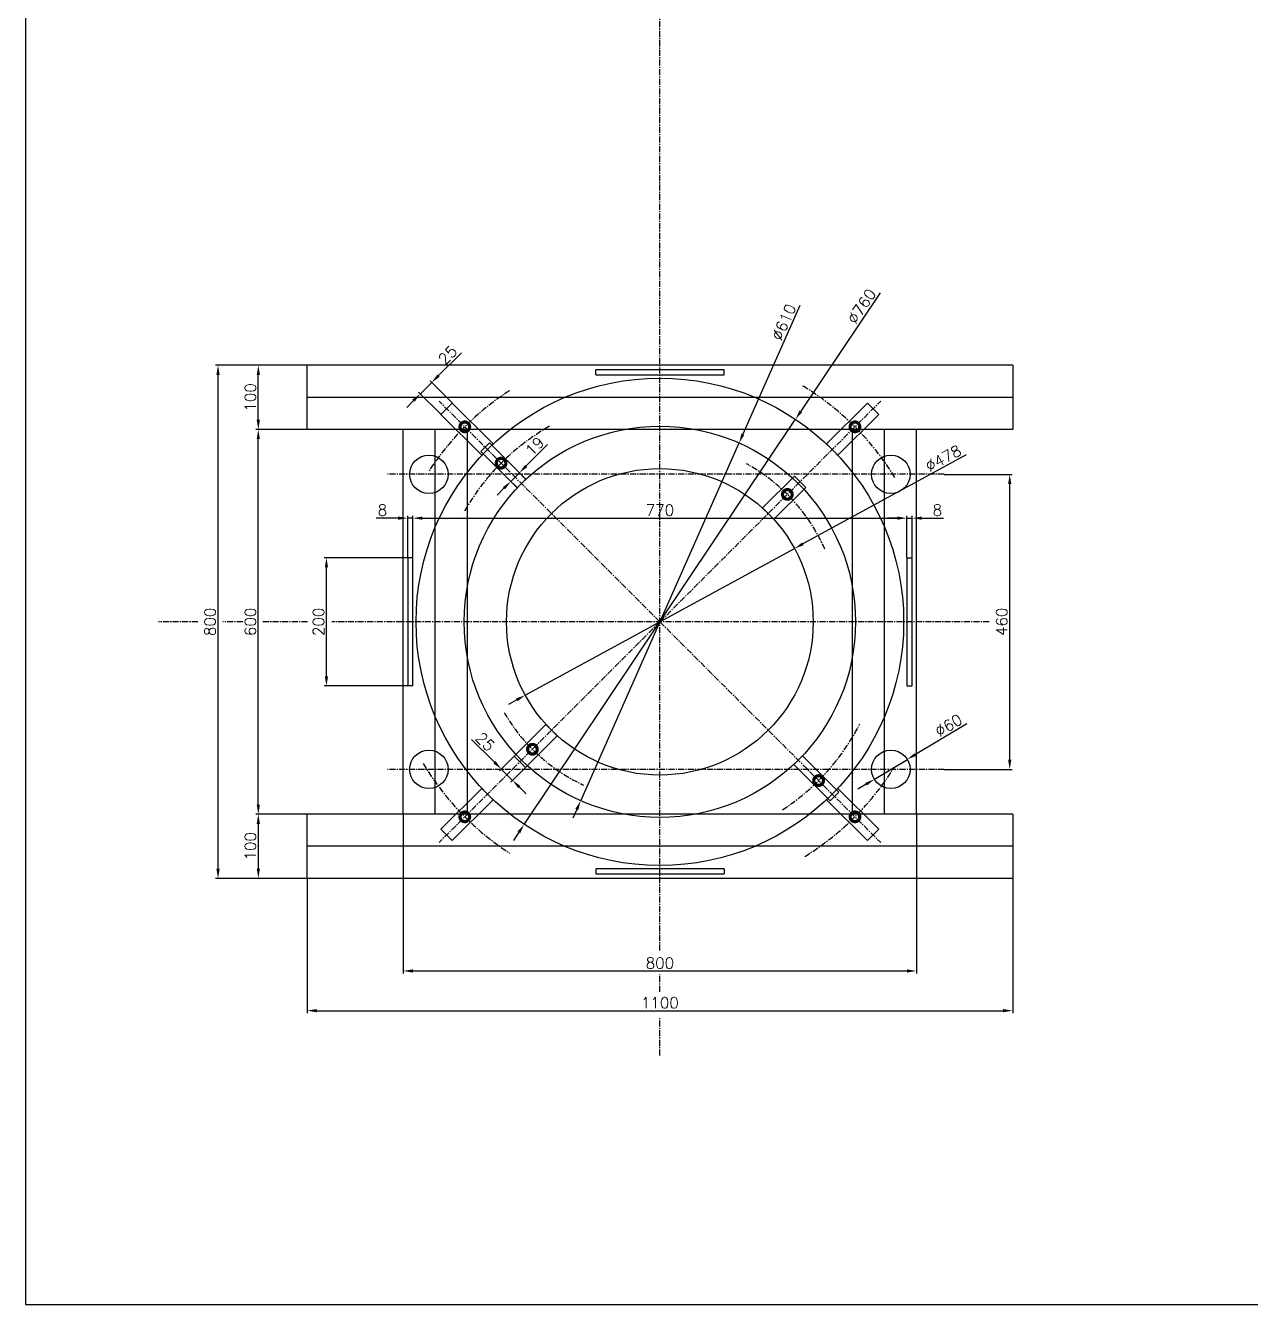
# Model space of a CAD drawing. Extents: x -13768 to 18086, y -10615 to 1188.
# Drawn here: x 779 to 2688, y -7310 to -5316 of the extents above; entities that cross this region are included whole.
import ezdxf

# ---------------------------------------------------------------- set-up
doc = ezdxf.new("R2010")
doc.units = 0
doc.header["$LTSCALE"] = 7.5
doc.header["$MEASUREMENT"] = 0
doc.linetypes.add('CENTER', pattern=[2, 1.25, -0.25, 0.25, -0.25])
doc.layers.get('0').update_dxf_attribs({"linetype": 'CONTINUOUS'})
doc.layers.get('DEFPOINTS').update_dxf_attribs({"linetype": 'CONTINUOUS'})
for name, color, linetype in [('CL', 1, 'CENTER'), ('CO', 3, 'CONTINUOUS'), ('PESAS', 6, 'CONTINUOUS')]:
    doc.layers.add(name, color=color, linetype=linetype)
doc.styles.add('ROMANS', font='ROMANS.SHX')
doc.dimstyles.new('7con5', dxfattribs={"dimscale": 7.5, "dimtxt": 2.3, "dimasz": 2, "dimexe": 0.5, "dimexo": 0.0625, "dimgap": 0.5, "dimtad": 1, "dimdec": 4, "dimdsep": 46, "dimtxsty": 'ROMANS', "dimcen": -2, "dimclrt": 7, "dimadec": 0, "dimazin": 0, "dimtfac": 0.869565, "dimtdec": 4, "dimtmove": 0, "dimatfit": 3, "dimfxl": 1, "dimtolj": 1, "dimarcsym": 0})

# ---------------------------------------------------------------- blocks, each defined once
blk = doc.blocks.new('*D646')
at = {"layer": 'CO', "color": 0, "lineweight": -2}
for p, q in [((2111.5, -5732.4), (1987.7, -5917.3)), ((1556.6, -6561.4), (1979.4, -5929.8)), ((1548.2, -6573.8), (1539.9, -6586.3))]:
    blk.add_line(p, q, dxfattribs=at)
at = {"layer": 'CO', "color": 0}
for points in [[(1985.6, -5916), (1989.8, -5918.7), (1979.4, -5929.8)], [(1546.2, -6572.4), (1550.3, -6575.2), (1556.6, -6561.4)]]:
    blk.add_solid(points, dxfattribs=at)
at = {"layer": 'DEFPOINTS', "color": 0}
for p in [(1979.4, -5929.8), (1556.6, -6561.4)]:
    blk.add_point(p, dxfattribs=at)
at = {"layer": 'CO', "color": 7, "insert": (2082.5, -5753.5), "char_height": 17.25, "attachment_point": 5, "rotation": 56.2019, "style": 'ROMANS'}
blk.add_mtext('\\A1;∅760', dxfattribs=at)
blk = doc.blocks.new('*D647')
at = {"layer": 'CO', "color": 0, "lineweight": -2}
for p, q in [((1383, -6145.1), (1383, -6080.1)), ((2153, -6145.1), (2153, -6080.1)), ((1398, -6083.9), (2138, -6083.9))]:
    blk.add_line(p, q, dxfattribs=at)
at = {"layer": 'CO', "color": 0}
for points in [[(1398, -6081.4), (1398, -6086.4), (1383, -6083.9)], [(2138, -6081.4), (2138, -6086.4), (2153, -6083.9)]]:
    blk.add_solid(points, dxfattribs=at)
at = {"layer": 'DEFPOINTS', "color": 0}
for p in [(2153, -6083.9), (1383, -6145.6), (2153, -6145.6)]:
    blk.add_point(p, dxfattribs=at)
at = {"layer": 'CO', "color": 7, "insert": (1768, -6071.5), "char_height": 17.25, "attachment_point": 5, "style": 'ROMANS'}
blk.add_mtext('\\A1;770', dxfattribs=at)
blk = doc.blocks.new('*D648')
at = {"layer": 'CO', "color": 0, "lineweight": -2}
for p, q in [((2153, -6144.6), (2153, -6080.1)), ((2161, -6144.6), (2161, -6080.1)), ((2138, -6083.9), (2123, -6083.9)), ((2153, -6083.9), (2161, -6083.9)), ((2176, -6083.9), (2210, -6083.9))]:
    blk.add_line(p, q, dxfattribs=at)
at = {"layer": 'CO', "color": 0}
for points in [[(2138, -6081.4), (2138, -6086.4), (2153, -6083.9)], [(2176, -6081.4), (2176, -6086.4), (2161, -6083.9)]]:
    blk.add_solid(points, dxfattribs=at)
at = {"layer": 'DEFPOINTS', "color": 0}
for p in [(2161, -6083.9), (2153, -6145.1), (2161, -6145.1)]:
    blk.add_point(p, dxfattribs=at)
at = {"layer": 'CO', "color": 7, "insert": (2200.5, -6071.5), "char_height": 17.25, "attachment_point": 5, "style": 'ROMANS'}
blk.add_mtext('\\A1;8', dxfattribs=at)
blk = doc.blocks.new('*D649')
at = {"layer": 'CO', "color": 0, "lineweight": -2}
for p, q in [((1375, -6145.1), (1375, -6080.1)), ((1383, -6145.1), (1383, -6080.1)), ((1360, -6083.9), (1326, -6083.9)), ((1383, -6083.9), (1375, -6083.9)), ((1398, -6083.9), (1413, -6083.9))]:
    blk.add_line(p, q, dxfattribs=at)
at = {"layer": 'CO', "color": 0}
for points in [[(1360, -6081.4), (1360, -6086.4), (1375, -6083.9)], [(1398, -6081.4), (1398, -6086.4), (1383, -6083.9)]]:
    blk.add_solid(points, dxfattribs=at)
at = {"layer": 'DEFPOINTS', "color": 0}
for p in [(1375, -6083.9), (1375, -6145.6), (1383, -6145.6)]:
    blk.add_point(p, dxfattribs=at)
at = {"layer": 'CO', "color": 7, "insert": (1335.5, -6071.5), "char_height": 17.25, "attachment_point": 5, "style": 'ROMANS'}
blk.add_mtext('\\A1;8', dxfattribs=at)
blk = doc.blocks.new('*D650')
at = {"layer": 'CO', "color": 0, "lineweight": -2}
for p, q in [((1374.5, -6145.6), (1244.5, -6145.6)), ((1248.3, -6330.6), (1248.3, -6160.6)), ((1374.5, -6345.6), (1244.5, -6345.6))]:
    blk.add_line(p, q, dxfattribs=at)
at = {"layer": 'CO', "color": 0}
for points in [[(1245.8, -6160.6), (1250.8, -6160.6), (1248.3, -6145.6)], [(1245.8, -6330.6), (1250.8, -6330.6), (1248.3, -6345.6)]]:
    blk.add_solid(points, dxfattribs=at)
at = {"layer": 'DEFPOINTS', "color": 0}
for p in [(1248.3, -6145.6), (1375, -6145.6), (1375, -6345.6)]:
    blk.add_point(p, dxfattribs=at)
at = {"layer": 'CO', "color": 7, "insert": (1235.9, -6245.6), "char_height": 17.25, "attachment_point": 5, "rotation": 90, "style": 'ROMANS'}
blk.add_mtext('\\A1;200', dxfattribs=at)
blk = doc.blocks.new('*D651')
at = {"layer": 'CO', "color": 0, "lineweight": -2}
for p, q in [((1217.5, -5945.6), (1138.4, -5945.6)), ((1142.1, -6530.6), (1142.1, -5960.6)), ((1217.5, -6545.6), (1138.4, -6545.6))]:
    blk.add_line(p, q, dxfattribs=at)
at = {"layer": 'CO', "color": 0}
for points in [[(1139.6, -5960.6), (1144.6, -5960.6), (1142.1, -5945.6)], [(1139.6, -6530.6), (1144.6, -6530.6), (1142.1, -6545.6)]]:
    blk.add_solid(points, dxfattribs=at)
at = {"layer": 'DEFPOINTS', "color": 0}
for p in [(1142.1, -5945.6), (1218, -5945.6), (1218, -6545.6)]:
    blk.add_point(p, dxfattribs=at)
at = {"layer": 'CO', "color": 7, "insert": (1129.7, -6245.6), "char_height": 17.25, "attachment_point": 5, "rotation": 90, "style": 'ROMANS'}
blk.add_mtext('\\A1;600', dxfattribs=at)
blk = doc.blocks.new('*D652')
at = {"layer": 'CO', "color": 0, "lineweight": -2}
for p, q in [((1217.5, -5845.6), (1138.4, -5845.6)), ((1142.1, -5930.6), (1142.1, -5860.6)), ((1217.5, -5945.6), (1138.4, -5945.6))]:
    blk.add_line(p, q, dxfattribs=at)
at = {"layer": 'CO', "color": 0}
for points in [[(1139.6, -5860.6), (1144.6, -5860.6), (1142.1, -5845.6)], [(1139.6, -5930.6), (1144.6, -5930.6), (1142.1, -5945.6)]]:
    blk.add_solid(points, dxfattribs=at)
at = {"layer": 'DEFPOINTS', "color": 0}
for p in [(1142.1, -5845.6), (1218, -5845.6), (1218, -5945.6)]:
    blk.add_point(p, dxfattribs=at)
at = {"layer": 'CO', "color": 7, "insert": (1129.7, -5895.6), "char_height": 17.25, "attachment_point": 5, "rotation": 90, "style": 'ROMANS'}
blk.add_mtext('\\A1;100', dxfattribs=at)
blk = doc.blocks.new('*D653')
at = {"layer": 'CO', "color": 0, "lineweight": -2}
for p, q in [((1217.5, -6545.6), (1138.4, -6545.6)), ((1142.1, -6560.6), (1142.1, -6630.6)), ((1217.5, -6645.6), (1138.4, -6645.6))]:
    blk.add_line(p, q, dxfattribs=at)
at = {"layer": 'CO', "color": 0}
for points in [[(1139.6, -6560.6), (1144.6, -6560.6), (1142.1, -6545.6)], [(1139.6, -6630.6), (1144.6, -6630.6), (1142.1, -6645.6)]]:
    blk.add_solid(points, dxfattribs=at)
at = {"layer": 'DEFPOINTS', "color": 0}
for p in [(1218, -6545.6), (1142.1, -6645.6), (1218, -6645.6)]:
    blk.add_point(p, dxfattribs=at)
at = {"layer": 'CO', "color": 7, "insert": (1129.7, -6595.6), "char_height": 17.25, "attachment_point": 5, "rotation": 90, "style": 'ROMANS'}
blk.add_mtext('\\A1;100', dxfattribs=at)
blk = doc.blocks.new('*D654')
at = {"layer": 'CO', "color": 0, "lineweight": -2}
for p, q in [((1217.5, -5845.6), (1075.5, -5845.6)), ((1079.3, -6630.6), (1079.3, -5860.6)), ((1217.5, -6645.6), (1075.5, -6645.6))]:
    blk.add_line(p, q, dxfattribs=at)
at = {"layer": 'CO', "color": 0}
for points in [[(1076.8, -5860.6), (1081.8, -5860.6), (1079.3, -5845.6)], [(1076.8, -6630.6), (1081.8, -6630.6), (1079.3, -6645.6)]]:
    blk.add_solid(points, dxfattribs=at)
at = {"layer": 'DEFPOINTS', "color": 0}
for p in [(1079.3, -5845.6), (1218, -5845.6), (1218, -6645.6)]:
    blk.add_point(p, dxfattribs=at)
at = {"layer": 'CO', "color": 7, "insert": (1066.9, -6245.6), "char_height": 17.25, "attachment_point": 5, "rotation": 90, "style": 'ROMANS'}
blk.add_mtext('\\A1;800', dxfattribs=at)
blk = doc.blocks.new('*D655')
at = {"layer": 'CO', "color": 0, "lineweight": -2}
for p, q in [((1218, -6646.1), (1218, -6855.7)), ((2318, -6646.1), (2318, -6855.7)), ((1233, -6851.9), (2303, -6851.9))]:
    blk.add_line(p, q, dxfattribs=at)
at = {"layer": 'CO', "color": 0}
for points in [[(1233, -6849.4), (1233, -6854.4), (1218, -6851.9)], [(2303, -6849.4), (2303, -6854.4), (2318, -6851.9)]]:
    blk.add_solid(points, dxfattribs=at)
at = {"layer": 'DEFPOINTS', "color": 0}
for p in [(1218, -6645.6), (2318, -6645.6), (2318, -6851.9)]:
    blk.add_point(p, dxfattribs=at)
at = {"layer": 'CO', "color": 7, "insert": (1768, -6839.6), "char_height": 17.25, "attachment_point": 5, "style": 'ROMANS'}
blk.add_mtext('\\A1;1100', dxfattribs=at)
blk = doc.blocks.new('*D656')
at = {"layer": 'CO', "color": 0, "lineweight": -2}
for p, q in [((1368, -6546.1), (1368, -6793.7)), ((2168, -6546.1), (2168, -6793.7)), ((1383, -6790), (2153, -6790))]:
    blk.add_line(p, q, dxfattribs=at)
at = {"layer": 'CO', "color": 0}
for points in [[(1383, -6787.5), (1383, -6792.5), (1368, -6790)], [(2153, -6787.5), (2153, -6792.5), (2168, -6790)]]:
    blk.add_solid(points, dxfattribs=at)
at = {"layer": 'DEFPOINTS', "color": 0}
for p in [(1368, -6545.6), (2168, -6545.6), (2168, -6790)]:
    blk.add_point(p, dxfattribs=at)
at = {"layer": 'CO', "color": 7, "insert": (1768, -6777.6), "char_height": 17.25, "attachment_point": 5, "style": 'ROMANS'}
blk.add_mtext('\\A1;800', dxfattribs=at)
blk = doc.blocks.new('*D657')
at = {"layer": 'CO', "color": 0, "lineweight": -2}
for p, q in [((1423, -5861.7), (1458.6, -5826)), ((1394.7, -5890), (1412.4, -5872.3)), ((1444.1, -5904.1), (1409.7, -5869.6)), ((1384.1, -5900.6), (1373.5, -5911.2)), ((1426.5, -5921.8), (1392, -5887.3))]:
    blk.add_line(p, q, dxfattribs=at)
at = {"layer": 'CO', "color": 0}
for points in [[(1421.2, -5859.9), (1424.7, -5863.5), (1412.4, -5872.3)], [(1382.3, -5898.8), (1385.8, -5902.3), (1394.7, -5890)]]:
    blk.add_solid(points, dxfattribs=at)
at = {"layer": 'DEFPOINTS', "color": 0}
for p in [(1412.4, -5872.3), (1426.8, -5922.1), (1444.5, -5904.4)]:
    blk.add_point(p, dxfattribs=at)
at = {"layer": 'CO', "color": 7, "insert": (1437.3, -5829.8), "char_height": 17.25, "attachment_point": 5, "rotation": 45, "style": 'ROMANS'}
blk.add_mtext('\\A1;25', dxfattribs=at)
blk = doc.blocks.new('*D673')
at = {"layer": 'CO', "color": 0, "lineweight": -2}
for p, q in [((1986.2, -5752.4), (1897.4, -5952.9)), ((1644.6, -6524.5), (1891.4, -5966.7)), ((1638.5, -6538.2), (1632.4, -6551.9))]:
    blk.add_line(p, q, dxfattribs=at)
at = {"layer": 'CO', "color": 0}
for points in [[(1895.1, -5951.9), (1899.7, -5954), (1891.4, -5966.7)], [(1636.2, -6537.2), (1640.8, -6539.2), (1644.6, -6524.5)]]:
    blk.add_solid(points, dxfattribs=at)
at = {"layer": 'DEFPOINTS', "color": 0}
for p in [(1891.4, -5966.7), (1644.6, -6524.5)]:
    blk.add_point(p, dxfattribs=at)
at = {"layer": 'CO', "color": 7, "insert": (1961.2, -5778.2), "char_height": 17.25, "attachment_point": 5, "rotation": 66.1357, "style": 'ROMANS'}
blk.add_mtext('\\A1;∅610', dxfattribs=at)
blk = doc.blocks.new('*D674')
at = {"layer": 'CO', "color": 0, "lineweight": -2}
for p, q in [((1559.7, -6002.6), (1593, -5969.3)), ((1535.6, -6026.7), (1549, -6013.2)), ((1558.7, -6022.9), (1546.4, -6010.6)), ((1525, -6037.3), (1514.4, -6047.9)), ((1545.3, -6036.3), (1533, -6024))]:
    blk.add_line(p, q, dxfattribs=at)
at = {"layer": 'CO', "color": 0}
for points in [[(1557.9, -6000.8), (1561.4, -6004.4), (1549, -6013.2)], [(1523.2, -6035.5), (1526.8, -6039), (1535.6, -6026.7)]]:
    blk.add_solid(points, dxfattribs=at)
at = {"layer": 'DEFPOINTS', "color": 0}
for p in [(1549, -6013.2), (1545.6, -6036.6), (1559, -6023.2)]:
    blk.add_point(p, dxfattribs=at)
at = {"layer": 'CO', "color": 7, "insert": (1572.9, -5971.9), "char_height": 17.25, "attachment_point": 5, "rotation": 45, "style": 'ROMANS'}
blk.add_mtext('\\A1;19', dxfattribs=at)
blk = doc.blocks.new('*D675')
at = {"layer": 'CO', "color": 0, "lineweight": -2}
for p, q in [((2245.4, -5985.3), (1991, -6124)), ((1558.1, -6360), (1977.8, -6131.2)), ((1545, -6367.2), (1531.8, -6374.3))]:
    blk.add_line(p, q, dxfattribs=at)
at = {"layer": 'CO', "color": 0}
for points in [[(1989.8, -6121.8), (1992.2, -6126.2), (1977.8, -6131.2)], [(1543.8, -6365), (1546.2, -6369.4), (1558.1, -6360)]]:
    blk.add_solid(points, dxfattribs=at)
at = {"layer": 'DEFPOINTS', "color": 0}
for p in [(1977.8, -6131.2), (1558.1, -6360)]:
    blk.add_point(p, dxfattribs=at)
at = {"layer": 'CO', "color": 7, "insert": (2209.8, -5990.6), "char_height": 17.25, "attachment_point": 5, "rotation": 28.5962, "style": 'ROMANS'}
blk.add_mtext('\\A1;∅478', dxfattribs=at)
blk = doc.blocks.new('*D729')
at = {"layer": 'CO', "color": 0, "lineweight": -2}
for p, q in [((1510.2, -6464.5), (1474.5, -6428.8)), ((1540.3, -6455.6), (1518.1, -6477.8)), ((1538.5, -6492.8), (1520.8, -6475.1)), ((1558, -6473.3), (1535.8, -6495.4)), ((1549.1, -6503.4), (1559.7, -6514))]:
    blk.add_line(p, q, dxfattribs=at)
at = {"layer": 'CO', "color": 0}
for points in [[(1511.9, -6462.7), (1508.4, -6466.3), (1520.8, -6475.1)], [(1550.8, -6501.6), (1547.3, -6505.2), (1538.5, -6492.8)]]:
    blk.add_solid(points, dxfattribs=at)
at = {"layer": 'DEFPOINTS', "color": 0}
for p in [(1540.6, -6455.2), (1520.8, -6475.1), (1558.3, -6472.9)]:
    blk.add_point(p, dxfattribs=at)
at = {"layer": 'CO', "color": 7, "insert": (1495.8, -6432.6), "char_height": 17.25, "attachment_point": 5, "rotation": 315, "style": 'ROMANS'}
blk.add_mtext('\\A1;25', dxfattribs=at)
blk = doc.blocks.new('*D730')
at = {"layer": 'CO', "color": 0, "lineweight": -2}
for p, q in [((2211.3, -6015.6), (2317, -6015.6)), ((2313.3, -6460.6), (2313.3, -6030.6)), ((2211.3, -6475.6), (2317, -6475.6))]:
    blk.add_line(p, q, dxfattribs=at)
at = {"layer": 'CO', "color": 0}
for points in [[(2310.8, -6030.6), (2315.8, -6030.6), (2313.3, -6015.6)], [(2310.8, -6460.6), (2315.8, -6460.6), (2313.3, -6475.6)]]:
    blk.add_solid(points, dxfattribs=at)
at = {"layer": 'DEFPOINTS', "color": 0}
for p in [(2210.9, -6015.6), (2313.3, -6015.6), (2210.9, -6475.6)]:
    blk.add_point(p, dxfattribs=at)
at = {"layer": 'CO', "color": 7, "insert": (2300.9, -6245.6), "char_height": 17.25, "attachment_point": 5, "rotation": 90, "style": 'ROMANS'}
blk.add_mtext('\\A1;460', dxfattribs=at)
blk = doc.blocks.new('*D731')
at = {"layer": 'CO', "color": 0, "lineweight": -2}
for p, q in [((2246.2, -6404.4), (2166.5, -6452.4)), ((2102.3, -6491.1), (2153.7, -6460.1)), ((2089.4, -6498.8), (2076.6, -6506.5))]:
    blk.add_line(p, q, dxfattribs=at)
at = {"layer": 'CO', "color": 0}
for points in [[(2165.2, -6450.2), (2167.8, -6454.5), (2153.7, -6460.1)], [(2088.1, -6496.7), (2090.7, -6500.9), (2102.3, -6491.1)]]:
    blk.add_solid(points, dxfattribs=at)
at = {"layer": 'DEFPOINTS', "color": 0}
for p in [(2153.7, -6460.1), (2102.3, -6491.1)]:
    blk.add_point(p, dxfattribs=at)
at = {"layer": 'CO', "color": 7, "insert": (2218, -6407), "char_height": 17.25, "attachment_point": 5, "rotation": 31.0445, "style": 'ROMANS'}
blk.add_mtext('\\A1;∅60', dxfattribs=at)

msp = doc.modelspace()

# ---------------------------------------------------------------- linework, layer by layer
for p, q in [((2317.97277, -5845.5871), (1217.97277, -5845.5871)), ((1217.97277, -5845.5871), (1217.97277, -5945.5871)), ((1867.97277, -5852.5871), (1667.97277, -5852.5871)), ((1667.97277, -5860.5871), (1667.97277, -5852.5871)), ((1667.97277, -5860.5871), (1867.97277, -5860.5871)), ((1867.97277, -5860.5871), (1867.97277, -5852.5871)), ((2317.97277, -5845.5871), (2317.97277, -5945.5871)), ((2317.97277, -5895.5871), (1217.97277, -5895.5871)), ((2317.97277, -5945.5871), (1217.97277, -5945.5871)), ((1367.97277, -6545.5871), (1367.97277, -5945.5871)), ((1417.97277, -6545.5871), (1417.97277, -5945.5871)), ((1467.97277, -6545.5871), (1467.97277, -5945.5871)), ((2067.97277, -6545.5871), (2067.97277, -5945.5871)), ((2117.97277, -6545.5871), (2117.97277, -5945.5871)), ((2167.97277, -6545.5871), (2167.97277, -5945.5871)), ((1382.97277, -6145.5871), (1374.97277, -6145.5871)), ((1374.97277, -6145.5871), (1374.97277, -6345.5871)), ((1382.97277, -6345.5871), (1382.97277, -6145.5871)), ((2152.97277, -6145.5871), (2152.97277, -6345.5871)), ((2152.97277, -6145.5871), (2160.97277, -6145.5871)), ((2160.97277, -6345.5871), (2160.97277, -6145.5871)), ((1382.97277, -6345.5871), (1374.97277, -6345.5871)), ((2152.97277, -6345.5871), (2160.97277, -6345.5871)), ((2317.97277, -6545.5871), (1217.97277, -6545.5871)), ((1217.97277, -6545.5871), (1217.97277, -6645.5871)), ((2317.97277, -6545.5871), (2317.97277, -6645.5871)), ((2317.97277, -6595.5871), (1217.97277, -6595.5871)), ((1867.97277, -6630.5871), (1667.97277, -6630.5871)), ((1667.97277, -6630.5871), (1667.97277, -6638.5871)), ((1667.97277, -6638.5871), (1867.97277, -6638.5871)), ((1867.97277, -6630.5871), (1867.97277, -6638.5871)), ((2317.97277, -6645.5871), (1217.97277, -6645.5871))]:
    msp.add_line(p, q)
for centre in [(1407.97277, -6015.5871), (2127.97277, -6015.5871), (1407.97277, -6475.5871), (2127.97277, -6475.5871)]:
    msp.add_circle(centre, 30)
at = {"layer": 'CL'}
for p, q in [((1767.97277, -6758.23419), (1767.97277, -3176.65236)), ((1767.97277, -6245.5871), (1423.74224, -5901.35658)), ((1767.97277, -6245.5871), (2112.2033, -5901.35658)), ((2210.86482, -6015.5871), (1343.65575, -6015.5871)), ((1047.90966, -6245.5871), (986.41226, -6245.5871)), ((1117.88593, -6245.5871), (1086.98732, -6245.5871)), ((1218.76082, -6245.5871), (1148.78454, -6245.5871)), ((2281.1794, -6245.5871), (1256.92968, -6245.5871)), ((1767.97277, -6245.5871), (1423.74224, -6589.81763)), ((1767.97277, -6245.5871), (2112.2033, -6589.81763)), ((2210.86482, -6475.5871), (1343.65575, -6475.5871)), ((1767.97277, -6822.57282), (1767.97277, -6795.42997)), ((1767.97277, -6921.56332), (1767.97277, -6863.78976))]:
    msp.add_line(p, q, dxfattribs=at)
for radius, start, end in [(430, 31.53697017, 58.99063383), (430, 123.045392, 146.98076051), (350, 119.41955207, 150.7777686), (281, 23.73878376, 61.31554868), (281, 210.19103047, 244.98513289), (350, 303.08429866, 332.99878621), (430, 210.91667041, 237.0258669), (430, 301.67294427, 328.12402407)]:
    msp.add_arc((1767.97277, -6245.5871), radius, start, end, dxfattribs=at)
at = {"layer": 'CO'}
msp.add_lwpolyline([(4877.8552, -2920.03003), (779.34992, -2920.03003), (779.34992, -7309.92173), (4877.8552, -7309.92173)], close=True, dxfattribs=at)
at = {"layer": 'PESAS'}
for p, q in [((1426.79375, -5922.08575), (1444.47142, -5904.40808)), ((1490.43336, -5985.72536), (1426.79375, -5922.08575)), ((1508.11103, -5968.04769), (1444.47142, -5904.40808)), ((2027.83451, -5968.04769), (2091.47412, -5904.40808)), ((2045.51218, -5985.72536), (2109.15179, -5922.08575)), ((2091.47412, -5904.40808), (2109.15179, -5922.08575)), ((1489.01915, -5980.06851), (1502.45417, -5966.63348)), ((1545.58769, -6036.63705), (1489.01915, -5980.06851)), ((1490.43336, -5985.72536), (1508.11103, -5968.04769)), ((1559.02272, -6023.20202), (1502.45417, -5966.63348)), ((2027.83451, -5968.04769), (2045.51218, -5985.72536)), ((1928.13246, -6067.74975), (1977.62993, -6018.25227)), ((1977.62993, -6018.25227), (1995.3076, -6035.92994)), ((1545.58769, -6036.63705), (1559.02272, -6023.20202)), ((1945.81013, -6085.42742), (1995.3076, -6035.92994)), ((1928.13246, -6067.74975), (1945.81013, -6085.42742)), ((1590.13541, -6405.74679), (1540.63794, -6455.24427)), ((1590.13541, -6405.74679), (1607.81308, -6423.42446)), ((1607.81308, -6423.42446), (1558.31561, -6472.92193)), ((1540.63794, -6455.24427), (1558.31561, -6472.92193)), ((1976.92282, -6467.97219), (1990.35785, -6454.53716)), ((1990.35785, -6454.53716), (2046.9264, -6511.1057)), ((1976.92282, -6467.97219), (2033.49137, -6524.54073)), ((1490.43336, -6505.44885), (1426.79375, -6569.08846)), ((1508.11103, -6523.12652), (1490.43336, -6505.44885)), ((2045.51218, -6505.44885), (2027.83451, -6523.12652)), ((2033.49137, -6524.54073), (2046.9264, -6511.1057)), ((2045.51218, -6505.44885), (2109.15179, -6569.08846)), ((1508.11103, -6523.12652), (1444.47142, -6586.76613)), ((2027.83451, -6523.12652), (2091.47412, -6586.76613)), ((1444.47142, -6586.76613), (1426.79375, -6569.08846)), ((2109.15179, -6569.08846), (2091.47412, -6586.76613))]:
    msp.add_line(p, q, dxfattribs=at)
at = {"layer": 'PESAS', "const_width": 5}
for points in [[(1456.41685, -5941.53119, 1), (1471.41685, -5941.53119, 1)], [(2064.52869, -5941.53119, 1), (2079.52869, -5941.53119, 1)], [(1512.9854, -5998.09973, 1), (1527.9854, -5998.09973, 1)], [(1959.16978, -6046.8901, 1), (1974.16978, -6046.8901, 1)], [(1569.27576, -6436.78411, -1), (1569.27576, -6451.78411, -1)], [(2007.96014, -6493.07448, 1), (2022.96014, -6493.07448, 1)], [(1456.41685, -6549.64302, 1), (1471.41685, -6549.64302, 1)], [(2064.52869, -6549.64302, 1), (2079.52869, -6549.64302, 1)]]:
    msp.add_lwpolyline(points, format="xyb", close=True, dxfattribs=at)
at = {"layer": 'PESAS'}
for radius in [380, 305, 239]:
    msp.add_circle((1767.97277, -6245.5871), radius, dxfattribs=at)

# ---------------------------------------------------------------- dimensions: what is measured, and where the dimension line sits
at = {"layer": 'CO'}
for p1, p2, picture, middle in [((1556.59064, -6561.36804), (1979.3549, -5929.80617), '*D646', (2092.73707, -5760.42606)), ((1644.57843, -6524.51153), (1891.36711, -5966.66268), '*D673', (1972.52704, -5783.20623)), ((1558.12734, -6359.98071), (1977.8182, -6131.1935), '*D675', (2215.75245, -6001.48776)), ((2102.26975, -6491.0582), (2153.67579, -6460.11601), '*D731', (2224.34215, -6417.58068))]:
    dim = msp.add_diameter_dim_2p(p1=p1, p2=p2, dimstyle='7con5', dxfattribs=at)
    dim.commit()
    dim.dimension.update_dxf_attribs({"geometry": picture, "text_midpoint": middle, "dimtype": 163})
for p1, p2, distance, picture, middle in [((1426.79375, -5922.08575), (1444.47142, -5904.40808), 45.41953, '*D657', (1437.34361, -5829.80208)), ((1545.58769, -6036.63705), (1559.02272, -6023.20202), 14.11251, '*D674', (1572.87064, -5971.8951)), ((1558.31561, -6472.92193), (1540.63794, -6455.24427), 28.09024, '*D729', (1495.78649, -6432.61752))]:
    dim = msp.add_aligned_dim(p1=p1, p2=p2, distance=distance, dimstyle='7con5', dxfattribs=at)
    dim.commit()
    dim.dimension.update_dxf_attribs({"geometry": picture, "text_midpoint": middle})
for base, p1, p2, picture, middle in [((1079.27624, -5845.5871), (1217.97277, -6645.5871), (1217.97277, -5845.5871), '*D654', (1066.90124, -6245.5871)), ((1142.10265, -5845.5871), (1217.97277, -5945.5871), (1217.97277, -5845.5871), '*D652', (1129.72765, -5895.5871)), ((1142.10265, -5945.5871), (1217.97277, -6545.5871), (1217.97277, -5945.5871), '*D651', (1129.72765, -6245.5871)), ((2313.29581, -6015.5871), (2210.86482, -6475.5871), (2210.86482, -6015.5871), '*D730', (2300.92081, -6245.5871)), ((1248.25012, -6145.5871), (1374.97277, -6345.5871), (1374.97277, -6145.5871), '*D650', (1235.87512, -6245.5871)), ((1142.10265, -6645.5871), (1217.97277, -6545.5871), (1217.97277, -6645.5871), '*D653', (1129.72765, -6595.5871))]:
    dim = msp.add_linear_dim(base=base, p1=p1, p2=p2, angle=90, dimstyle='7con5', dxfattribs=at)
    dim.commit()
    dim.dimension.update_dxf_attribs({"geometry": picture, "text_midpoint": middle})
for base, p1, p2, picture, middle in [((1374.97277, -6083.86367), (1382.97277, -6145.5871), (1374.97277, -6145.5871), '*D649', (1335.47277, -6071.48867)), ((2152.97277, -6083.86367), (1382.97277, -6145.5871), (2152.97277, -6145.5871), '*D647', (1767.97277, -6071.48867)), ((2160.97277, -6083.86367), (2152.97277, -6145.11835), (2160.97277, -6145.11835), '*D648', (2200.47277, -6071.48867)), ((2167.97277, -6789.95353), (1367.97277, -6545.5871), (2167.97277, -6545.5871), '*D656', (1767.97277, -6777.57853)), ((2317.97277, -6851.94961), (1217.97277, -6645.5871), (2317.97277, -6645.5871), '*D655', (1767.97277, -6839.57461))]:
    dim = msp.add_linear_dim(base=base, p1=p1, p2=p2, dimstyle='7con5', dxfattribs=at)
    dim.commit()
    dim.dimension.update_dxf_attribs({"geometry": picture, "text_midpoint": middle})

doc.saveas('drawing.dxf')
